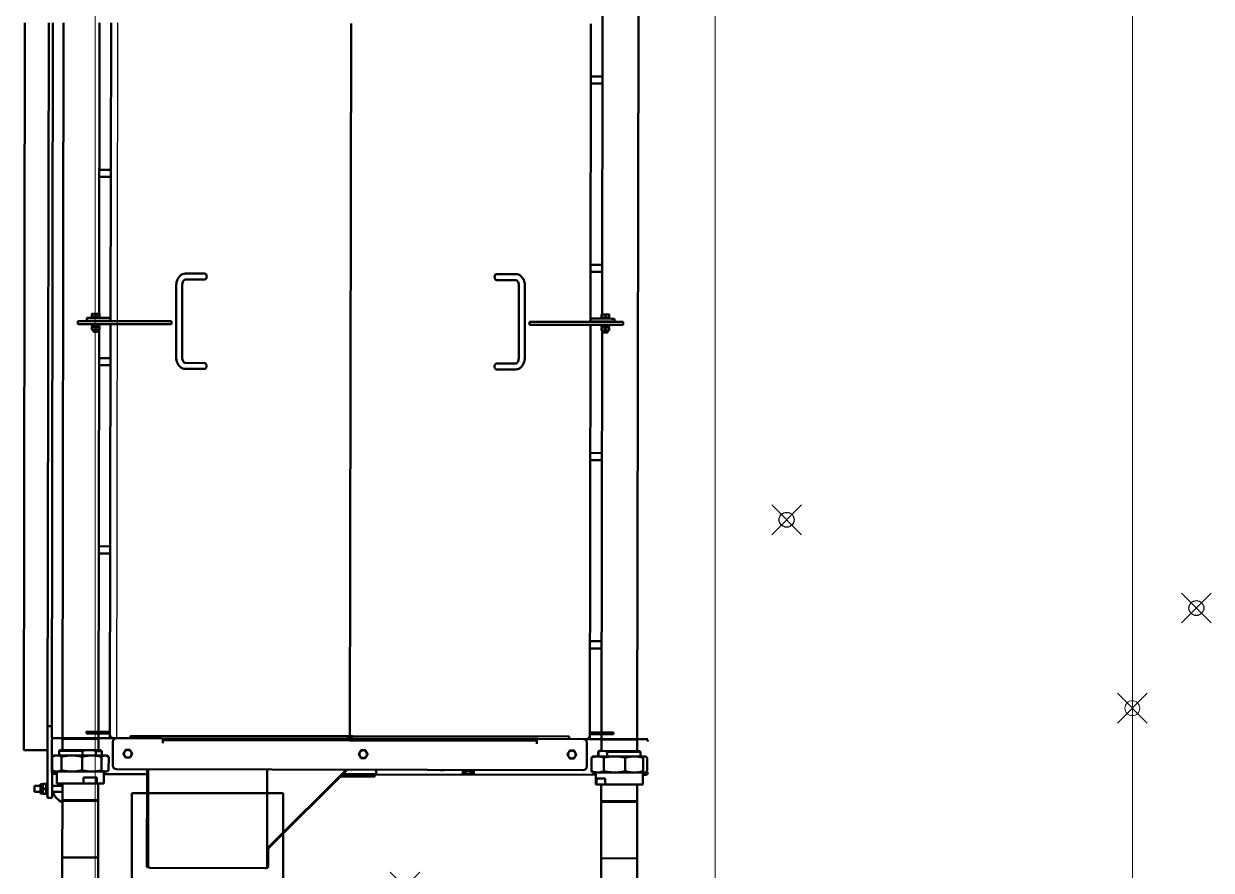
# Model space of a CAD drawing. Extents: x -3873 to 164127, y 7129 to 96529.
# Drawn here: x 50353 to 52345, y 58520 to 59939 of the extents above; entities that cross this region are included whole.
import ezdxf

# ---------------------------------------------------------------- set-up
doc = ezdxf.new("R2010")
doc.units = 0
doc.header["$PDMODE"] = 35
doc.header["$PDSIZE"] = 25
doc.layers.get('0').update_dxf_attribs({"linetype": 'CONTINUOUS'})
doc.layers.add('LAYOUT', color=90, linetype='CONTINUOUS')
doc.layers.add('LAYOUT Kromeka', color=1, linetype='CONTINUOUS', lineweight=5)
doc.layers.add('Visible (ISO)', color=7, linetype='CONTINUOUS', lineweight=50)

# ---------------------------------------------------------------- blocks, each defined once
blk = doc.blocks.new('FP02-1500_Feet_deskinner')
at = {"layer": 'Visible (ISO)', "color": 0}
for p, q in [((-127, 166.5), (-127, 0)), ((127, 0), (127, 166.5)), ((-127, 0), (-121.5, 0)), ((-121.5, 0), (121.5, 0)), ((121.5, 0), (127, 0))]:
    blk.add_line(p, q, dxfattribs=at)
blk = doc.blocks.new('FP01_Feet_Scalder')
at = {"layer": 'LAYOUT', "color": 0, "linetype": 'Continuous', "ltscale": 25}
blk.add_line((1195.5, 391.5), (-4, 391.5), dxfattribs=at)
at = {"layer": 'Visible (ISO)', "color": 0}
for p, q in [((-24, 547), (-24, 543)), ((-24, 547), (1195.5, 547)), ((-24, 511), (-24, 543)), ((-81.2, 519), (-96.8, 519)), ((-96.8, 515.5), (-96.8, 519)), ((-94, 529), (-84, 529)), ((-94, 529), (-94, 519)), ((-84, 529), (-84, 519)), ((-81.2, 515.5), (-81.2, 519)), ((-96, 507), (-104, 507)), ((-104, 499), (-104, 507)), ((-104, 499), (-96, 499)), ((-99, 509), (-79, 509)), ((-99, 509), (-99, 507)), ((-96.8, 515.5), (-97.5, 515.1)), ((-97.5, 515.1), (-97.5, 514.3)), ((-97.5, 510.2), (-97.5, 514.3)), ((-96.8, 509), (-97.5, 509.4)), ((-81.2, 515.5), (-96.8, 515.5)), ((-96, 507), (8, 507)), ((-96, 499), (-62.6, 499)), ((-94, 499), (-94, 482.1)), ((-89, 510.2), (-89, 514.3)), ((-84, 499), (-84, 482.1)), ((-81.2, 515.5), (-80.5, 515.1)), ((-81.2, 509), (-80.5, 509.4)), ((-80.5, 514.3), (-80.5, 515.1)), ((-80.5, 510.2), (-80.5, 514.3)), ((-79, 509), (-79, 507)), ((-60, 500), (-8, 500)), ((-60, 496), (-58.5, 498.5)), ((-35.1, 499.5), (-57.9, 499.5)), ((-33, 496), (-34.5, 498.5)), ((-24, 511), (-24, 507)), ((-5.4, 499), (-4, 499)), ((-4, 500), (-4, 494)), ((-4, 500), (1195.5, 500)), ((16, 507), (8, 507)), ((16, 507), (16, 500)), ((16, 507), (1195.5, 507)), ((-280, 482.1), (-204, 482.1)), ((-204, 421.8), (-204, 482.1)), ((-109, 482.1), (-204, 482.1)), ((-204, 482.1), (-204, 421.8)), ((-109, 482.1), (-109, 421.8)), ((-109, 481.1), (-108, 482.1)), ((-108, 421.8), (-108, 482.1)), ((-108, 482.1), (-80, 482.1)), ((-80, 491.5), (-80, 446.7)), ((-80, 491.5), (-60, 491.5)), ((-64, 491.5), (-64, 496)), ((-60, 491.5), (-60, 496)), ((-60, 466.3), (-60, 491.5)), ((-57.9, 483.5), (-35.1, 483.5)), ((-33, 496), (-33, 491.5)), ((-33, 491.5), (-33, 466.3)), ((-33, 487.7), (-25.5, 487.7)), ((-25.5, 487.7), (-25.5, 448.5)), ((-24, 486.2), (-25.5, 487.7)), ((-24, 486.2), (-24, 443.7)), ((-5, 482.1), (-24, 482.1)), ((-5, 482.1), (-5, 421.8)), ((-4, 481.1), (-5, 482.1)), ((-4, 482.1), (-4, 494)), ((-4, 482.1), (-4, 421.8)), ((1195.5, 482.1), (-4, 482.1)), ((-60, 432.7), (-60, 466.3)), ((-33, 466.3), (-33, 432.7)), ((-70, 446.7), (-80, 446.7)), ((-80, 446.7), (-80, 424.4)), ((-70, 446.7), (-70, 424.4)), ((-57.9, 449.1), (-35.1, 449.1)), ((-25.5, 448.5), (-33, 448.5)), ((-24, 430.9), (-24, 443.7)), ((4, 442), (4, 441)), ((4, 442), (7, 442)), ((4, 410.1), (4, 441)), ((7, 441), (7, 442)), ((7, 410.1), (7, 441)), ((690.5, 457.5), (690.5, 456.7)), ((690.5, 457.5), (695.5, 457.5)), ((690.5, 456.7), (690.5, 441.3)), ((690.5, 300.1), (690.5, 441.3)), ((695.5, 456.7), (695.5, 457.5)), ((695.5, 456.7), (695.5, 441.3)), ((695.5, 300.1), (695.5, 441.3)), ((696, 442.5), (696, 437.5)), ((696, 442.5), (701, 442.5)), ((701, 437.5), (701, 442.5)), ((-204, 421.8), (-249.8, 421.8)), ((-109, 421.8), (-204, 421.8)), ((-109, 422.8), (-108, 421.8)), ((-108, 421.8), (-80, 421.8)), ((-80, 424.4), (-80, 412.5)), ((-80, 424.4), (-70, 424.4)), ((-60, 410.4), (-60, 432.7)), ((-33, 432.7), (-33, 410.4)), ((-33, 426.1), (-25.5, 426.1)), ((-25.5, 426.1), (-25.5, 416.2)), ((-24, 430.9), (-24, 417.7)), ((-5, 421.8), (-24, 421.8)), ((-4, 422.8), (-5, 421.8)), ((-4, 421.8), (-4, 402.5)), ((4, 421.8), (-4, 421.8)), ((680.9, 421.8), (7, 421.8)), ((305.8, 402.5), (305.8, 421.8)), ((317.8, 421.8), (317.8, 402.5)), ((621.6, 402.5), (621.6, 421.8)), ((633.6, 421.8), (633.6, 402.5)), ((677.6, 430.7), (678.4, 431.5)), ((677.6, 430.7), (677.6, 424.3)), ((677.6, 424.3), (678.4, 423.5)), ((678.4, 423.5), (678.4, 431.5)), ((680.9, 431.5), (678.4, 431.5)), ((680.9, 423.5), (678.4, 423.5)), ((680.9, 433.3), (681.3, 434)), ((680.9, 421.7), (680.9, 433.3)), ((680.9, 421.7), (681.3, 421)), ((681.9, 434), (681.3, 434)), ((681.3, 421), (681.9, 421)), ((681.9, 434), (685.4, 434)), ((681.9, 427.5), (685.4, 427.5)), ((681.9, 421), (685.4, 421)), ((686.4, 433.3), (686, 434)), ((686.4, 421.7), (686, 421)), ((686.4, 421.7), (686.4, 433.3)), ((686.4, 433.3), (688.9, 433.3)), ((686.4, 421.7), (688.9, 421.7)), ((688.9, 435.5), (688.9, 419.5)), ((690.5, 435.5), (688.9, 435.5)), ((690.5, 419.5), (688.9, 419.5)), ((696, 431.5), (695.5, 431.5)), ((696, 423.5), (695.5, 423.5)), ((696, 421.8), (695.5, 421.8)), ((696, 419.6), (696, 437.5)), ((696, 419.6), (696, 416)), ((701, 437.5), (701, 419.6)), ((702.6, 435.5), (701, 435.5)), ((701, 416), (701, 419.6)), ((702.6, 419.5), (701, 419.5)), ((702.6, 435.5), (702.6, 419.5)), ((703.2, 433.2), (702.6, 433.2)), ((703.2, 421.8), (702.6, 421.8)), ((703.2, 434), (707.3, 434)), ((703.2, 434), (703.2, 427.5)), ((703.2, 427.5), (707.3, 427.5)), ((703.2, 427.5), (703.2, 421)), ((703.2, 421), (707.3, 421)), ((707.9, 434), (707.9, 430.7)), ((707.9, 430.7), (707.9, 424.2)), ((707.9, 424.2), (707.9, 421)), ((1195.5, 421.8), (707.9, 421.8)), ((937.4, 402.5), (937.4, 421.8)), ((949.4, 421.8), (949.4, 402.5)), ((-80, 412.5), (-60, 412.5)), ((-64, 340), (-64, 412.5)), ((-60, 408), (-60, 410.4)), ((-60, 408), (-58.5, 405.5)), ((-35.1, 416.3), (-57.9, 416.3)), ((-35.1, 404.5), (-57.9, 404.5)), ((-33, 408), (-34.5, 405.5)), ((-33, 416.2), (-25.5, 416.2)), ((-33, 410.4), (-33, 408)), ((-24, 417.7), (-25.5, 416.2)), ((-4, 397.1), (-4, 402.5)), ((-4, 402.5), (2, 402.5)), ((690.5, 402.5), (2, 402.5)), ((4, 410.1), (4, 405.7)), ((4, 402.5), (4, 405.7)), ((7, 405.7), (7, 410.1)), ((7, 402.5), (7, 405.7)), ((1195.5, 402.5), (695.5, 402.5)), ((696, 404), (696, 416)), ((696, 402.5), (696, 404)), ((701, 416), (701, 404)), ((701, 404), (701, 402.5)), ((-56, -391.5), (-56, 391.5)), ((-10, 397.5), (-50, 397.5)), ((-4, 397.1), (-4, 396.5)), ((-4, 396.5), (-4, 391.5)), ((-4, 316), (-4, 391.5)), ((0, 368.1), (-4, 368.1)), ((0, 368), (0, 368.1)), ((0, 368), (0, 5.1)), ((-56, 340), (-220.3, 340)), ((-220.3, 338), (-220.3, 340)), ((-221.3, 334.5), (-221.3, 142)), ((-56, 338), (-220.3, 338)), ((-4, 313.7), (-11.9, 313.7)), ((-11.9, 313.7), (-11.9, 313.5)), ((-10.4, 313.5), (-11.9, 313.5)), ((-7, 313.5), (-10.4, 313.5)), ((-7.5, 313.7), (-7.5, 313.5)), ((-7, 313.5), (-4, 313.5)), ((-7, 313.5), (-7, -313.5)), ((-6.5, 313.7), (-6.5, 313.5)), ((-4, 316), (-4, 5.1)), ((690.5, 300.1), (695.5, 300.1)), ((635.5, 292.4), (755.5, 292.4)), ((635.5, 282.4), (755.5, 282.4)), ((615.5, 245), (615.5, 276.8)), ((625.5, 245), (625.5, 276.8)), ((765.5, 276.8), (765.5, 245)), ((775.5, 276.8), (775.5, 245)), ((-221, 139.8), (-221.7, 139.8)), ((-220.9, 138.5), (-221.7, 139.8)), ((-220.6, 138.5), (-220.9, 138.5)), ((-220.3, 138.5), (-189.3, 138.5)), ((-220.3, 138.5), (-220.3, 136.5)), ((-220.3, 136.5), (-189.3, 136.5)), ((-56, 138.5), (-189.3, 138.5)), ((-189.3, 138.5), (-189.3, 136.5)), ((-56.3, 5.9), (-187.7, 137.8)), ((-187.7, 137.8), (-187.7, 136)), ((-56.3, 4.2), (-187.7, 136)), ((-67.5, 15.3), (-67.5, -42)), ((-63.5, 11.3), (-63.5, -44)), ((-56, 5.9), (-56.3, 5.9)), ((-56.3, 5.9), (-56.3, 4.2)), ((-56, 4.2), (-56.3, 4.2)), ((-4, 5.1), (-4, 3.3)), ((-4, -3.3), (-4, 3.3)), ((0, 0), (-4, 0)), ((-4, 0), (0, 0)), ((0, 0), (0, 5.1)), ((1195.5, 0), (0, 0)), ((0, -5.1), (0, 0)), ((1195.5, 0), (0, 0)), ((-4, -3.3), (-4, -5.1)), ((-4, -316), (-4, -5.1)), ((0, -368), (0, -5.1)), ((-67.5, -42), (-63.5, -42)), ((-64, -412.5), (-64, -42)), ((-56, -44), (-63.5, -44)), ((-56.5, -151.8), (-56.5, -157.8)), ((-56.5, -151.8), (-56, -151.8)), ((-56, -157.8), (-56.5, -157.8)), ((-63.4, -190.8), (-62.8, -189.8)), ((-63.4, -207.2), (-63.4, -190.8)), ((-58.4, -189.8), (-62.8, -189.8)), ((-62.8, -189.8), (-62.8, -189.8)), ((-58.4, -189.8), (-62.8, -189.8)), ((-62.8, -193.5), (-58.4, -193.5)), ((-62.8, -195.4), (-62.8, -193.5)), ((-58.4, -195.4), (-62.8, -195.4)), ((-58.4, -189.8), (-58.4, -189.8)), ((-58.4, -193.5), (-58.4, -189.8)), ((-56, -191), (-58.4, -191)), ((-58.4, -193.5), (-58.4, -195.4)), ((-58.4, -202.6), (-58.4, -195.4)), ((-63.4, -207.2), (-62.8, -208.3)), ((-62.8, -204.5), (-62.8, -202.6)), ((-62.8, -202.6), (-58.4, -202.6)), ((-58.4, -204.5), (-62.8, -204.5)), ((-62.8, -208.3), (-62.8, -208.2)), ((-62.8, -208.2), (-58.4, -208.2)), ((-58.4, -208.3), (-62.8, -208.3)), ((-58.4, -202.6), (-58.4, -204.5)), ((-58.4, -208.2), (-58.4, -204.5)), ((-56, -207), (-58.4, -207)), ((-58.4, -208.2), (-58.4, -208.3)), ((615.5, -276.8), (615.5, -245)), ((625.5, -276.8), (625.5, -245)), ((765.5, -245), (765.5, -276.8)), ((775.5, -245), (775.5, -276.8)), ((755.5, -282.4), (635.5, -282.4)), ((755.5, -292.4), (635.5, -292.4)), ((-10.4, -313.5), (-11.9, -313.5)), ((-11.9, -313.5), (-11.9, -313.7)), ((-11.9, -313.7), (-4, -313.7)), ((-7, -313.5), (-10.4, -313.5)), ((-4, -313.5), (-7, -313.5)), ((-4, -316), (-4, -391.5)), ((695.5, -300.1), (690.5, -300.1)), ((690.5, -300.1), (690.5, -441.3)), ((695.5, -300.1), (695.5, -441.3)), ((-4, -368.1), (0, -368.1)), ((0, -368.1), (0, -368)), ((-10, -397.5), (-50, -397.5)), ((-4, -396.5), (-4, -391.5)), ((-4, -396.5), (-4, -397.1)), ((-4, -402.5), (-4, -397.1)), ((-80, -412.5), (-80, -414.1)), ((-80, -412.5), (-60, -412.5)), ((-70, -414.1), (-80, -414.1)), ((-80, -414.1), (-80, -428.2)), ((-70, -414.1), (-70, -428.2)), ((-60, -408), (-59.6, -407.3)), ((-60, -415.8), (-60, -408)), ((-60, -444.1), (-60, -415.8)), ((-57.9, -405.4), (-35.1, -405.4)), ((-33, -408), (-33.4, -407.3)), ((-33, -408), (-33, -415.8)), ((-33, -415.8), (-33, -444.1)), ((-33, -416.3), (-25.5, -416.3)), ((-25.5, -417.4), (-33, -417.4)), ((-25.5, -416.3), (-25.5, -417.4)), ((-24, -417.8), (-25.5, -416.3)), ((-24, -417.8), (-24, -420.4)), ((-4, -402.5), (2, -402.5)), ((-4, -402.5), (-4, -421.9)), ((690.5, -402.5), (2, -402.5)), ((4, -402.5), (4, -405.7)), ((4, -405.7), (4, -410.1)), ((4, -410.1), (4, -441)), ((7, -402.5), (7, -405.7)), ((7, -410.1), (7, -405.7)), ((7, -410.1), (7, -441)), ((147.9, -421.9), (147.9, -402.5)), ((159.9, -402.5), (159.9, -421.9)), ((463.7, -421.9), (463.7, -402.5)), ((475.7, -402.5), (475.7, -421.9)), ((1195.5, -402.5), (695.5, -402.5)), ((696, -404), (696, -402.5)), ((696, -416), (696, -404)), ((696, -416), (696, -419.6)), ((701, -402.5), (701, -404)), ((701, -404), (701, -416)), ((701, -419.6), (701, -416)), ((779.5, -421.9), (779.5, -402.5)), ((791.5, -402.5), (791.5, -421.9)), ((1095.3, -421.9), (1095.3, -402.5)), ((1107.3, -402.5), (1107.3, -421.9)), ((-249.8, -421.9), (-204, -421.9)), ((-204, -482.2), (-204, -421.9)), ((-109, -421.9), (-204, -421.9)), ((-204, -482.2), (-204, -421.9)), ((-109, -421.9), (-109, -482.2)), ((-109, -422.9), (-108, -421.9)), ((-108, -482.2), (-108, -421.9)), ((-108, -421.9), (-80, -421.9)), ((-80, -428.2), (-80, -491.5)), ((-80, -428.2), (-70, -428.2)), ((-35.1, -426.2), (-57.9, -426.2)), ((-33, -431.6), (-25.5, -431.6)), ((-25.5, -431.6), (-25.5, -487.8)), ((-24, -428.5), (-24, -420.4)), ((-5, -421.9), (-24, -421.9)), ((-24, -428.5), (-24, -486.3)), ((-5, -421.9), (-5, -482.2)), ((-4, -422.9), (-5, -421.9)), ((-4, -421.9), (-4, -482.2)), ((4, -421.9), (-4, -421.9)), ((680.9, -421.9), (7, -421.9)), ((677.6, -424.3), (678.4, -423.5)), ((677.6, -424.3), (677.6, -430.7)), ((677.6, -430.7), (678.4, -431.5)), ((678.4, -431.5), (678.4, -423.5)), ((680.9, -423.5), (678.4, -423.5)), ((680.9, -431.5), (678.4, -431.5)), ((680.9, -421.7), (681.3, -421)), ((680.9, -433.3), (680.9, -421.7)), ((680.9, -433.3), (681.3, -434)), ((681.9, -421), (681.3, -421)), ((681.3, -434), (681.9, -434)), ((681.9, -421), (685.4, -421)), ((681.9, -427.5), (685.4, -427.5)), ((681.9, -434), (685.4, -434)), ((686.4, -421.7), (686, -421)), ((686.4, -433.3), (686, -434)), ((686.4, -433.3), (686.4, -421.7)), ((686.4, -421.7), (688.9, -421.7)), ((686.4, -433.3), (688.9, -433.3)), ((688.9, -419.5), (688.9, -435.5)), ((690.5, -419.5), (688.9, -419.5)), ((690.5, -435.5), (688.9, -435.5)), ((696, -421.9), (695.5, -421.9)), ((696, -423.5), (695.5, -423.5)), ((696, -431.5), (695.5, -431.5)), ((696, -437.5), (696, -419.6)), ((696, -437.5), (696, -442.5)), ((702.6, -419.5), (701, -419.5)), ((701, -419.6), (701, -437.5)), ((702.6, -435.5), (701, -435.5)), ((701, -442.5), (701, -437.5)), ((702.6, -419.5), (702.6, -435.5)), ((703.2, -421.8), (702.6, -421.8)), ((703.2, -433.2), (702.6, -433.2)), ((703.2, -421), (707.3, -421)), ((703.2, -421), (703.2, -427.5)), ((703.2, -427.5), (707.3, -427.5)), ((703.2, -427.5), (703.2, -434)), ((703.2, -434), (707.3, -434)), ((707.9, -421), (707.9, -424.3)), ((1195.5, -421.9), (707.9, -421.9)), ((707.9, -424.3), (707.9, -430.8)), ((707.9, -430.8), (707.9, -434)), ((1680.4, -421.9), (1195.5, -421.9)), ((-60, -477), (-60, -444.1)), ((-33, -444.1), (-33, -477)), ((4, -441), (4, -442)), ((7, -442), (4, -442)), ((7, -442), (7, -441)), ((690.5, -456.7), (690.5, -441.3)), ((690.5, -456.7), (690.5, -457.5)), ((695.5, -457.5), (690.5, -457.5)), ((695.5, -456.7), (695.5, -441.3)), ((695.5, -457.5), (695.5, -456.7)), ((701, -442.5), (696, -442.5)), ((-60, -495.3), (-60, -477)), ((-35.1, -462.1), (-57.9, -462.1)), ((-33, -477), (-33, -495.3)), ((-204, -482.2), (-280, -482.2)), ((-109, -482.2), (-204, -482.2)), ((-109, -481.2), (-108, -482.2)), ((-108, -482.2), (-80, -482.2)), ((-80, -491.5), (-60, -491.5)), ((-64, -496), (-64, -491.5)), ((-60, -496), (-60, -495.3)), ((-60, -496), (-59.6, -496.7)), ((-35.1, -492), (-57.9, -492)), ((-33, -496), (-33.4, -496.7)), ((-33, -487.8), (-25.5, -487.8)), ((-33, -495.3), (-33, -496)), ((-24, -486.3), (-25.5, -487.8)), ((-5, -482.2), (-24, -482.2)), ((-4, -481.2), (-5, -482.2)), ((-4, -494), (-4, -482.2)), ((1195.5, -482.2), (-4, -482.2)), ((-4, -494), (-4, -500)), ((2395, -482.2), (1195.5, -482.2)), ((-35.1, -498.6), (-57.9, -498.6))]:
    blk.add_line(p, q, dxfattribs=at)
for centre, radius, start, end in [((-84, 470), 30, 109.4712, 156.1089), ((-60, 496), 4, 90, 180), ((-8, 496), 4, 0, 90), ((2, 396.5), 6, 90, 180), ((-50, 391.5), 6, 90, 180), ((-30, 372.5), 6.5, 60, 120), ((-10, 391.5), 6, 0, 90), ((-30, 372.5), 6.5, 120, 180), ((-30, 372.5), 6.5, 180, 240), ((-30, 372.5), 6.5, 240, 300), ((-30, 372.5), 6.5, 0, 60), ((-30, 372.5), 6.5, 300, 0), ((-30, -22.5), 6.5, 120, 180), ((-30, -22.5), 6.5, 60, 120), ((-30, -22.5), 6.5, 0, 60), ((-30, -22.5), 6.5, 180, 240), ((-30, -22.5), 6.5, 240, 300), ((-30, -22.5), 6.5, 300, 0), ((-30, -372.5), 6.5, 120, 180), ((-30, -372.5), 6.5, 180, 240), ((-30, -372.5), 6.5, 60, 120), ((-30, -372.5), 6.5, 240, 300), ((-30, -372.5), 6.5, 0, 60), ((-30, -372.5), 6.5, 300, 0), ((-50, -391.5), 6, 180, 270), ((-10, -391.5), 6, 270, 0), ((2, -396.5), 6, 180, 270), ((-60, -496), 4, 180, 270), ((-8, -496), 4, 270, 0)]:
    blk.add_arc(centre, radius, start, end, dxfattribs=at)
at = {"layer": 'Visible (ISO)', "color": 0, "extrusion": (0, 0, -1)}
for centre, major_axis, ratio, start_param, end_param in [((620.5, 245), (-5, 0), 0.707107, 3.141593, 6.283185), ((770.5, 245), (-5, 0), 0.707107, 3.141593, 6.283185), ((-223, 142), (0, 3.5), 0.5, 1.570796, 2.260571), ((-220.3, 142), (0, -3.5), 0.285714, 0, 0.881021), ((-189.3, 133), (0, -5.5), 0.575127, 3.141593, 3.665191), ((-189.3, 133), (0, -3.5), 0.903771, 3.141593, 3.665191), ((620.5, -245), (5, 0), 0.707107, 3.141593, 6.283185), ((770.5, -245), (5, 0), 0.707107, 3.141593, 6.283185)]:
    blk.add_ellipse(centre, major_axis=major_axis, ratio=ratio, start_param=start_param, end_param=end_param, dxfattribs=at)
at = {"layer": 'Visible (ISO)', "color": 0}
for points, weights in [([(-97.5, 514.3), (-93.3, 515.8), (-89, 514.3)], [1, 1.15470053838, 1]), ([(-89, 510.2), (-93.3, 508.7), (-97.5, 510.2)], [1, 1.15470053838, 1]), ([(-89, 514.3), (-84.8, 515.8), (-80.5, 514.3)], [1, 1.15470053838, 1]), ([(-80.5, 510.2), (-84.8, 508.7), (-89, 510.2)], [1, 1.15470053838, 1]), ([(-57.9, 499.5), (-60, 495.4), (-60, 491.5)], [1.48973577121, 1.55110707514, 1.55110707514]), ([(-58.5, 498.5), (-58.3, 499), (-57.9, 499.5)], [1.50774114336, 1.49951808612, 1.48973577101]), ([(-33, 491.5), (-33, 495.4), (-35.1, 499.5)], [1.55110707514, 1.55110707514, 1.48973577112]), ([(-35.1, 499.5), (-34.7, 499), (-34.5, 498.5)], [1.48973577112, 1.49951808617, 1.50774114336]), ([(-60, 491.5), (-60, 487.7), (-57.9, 483.5)], [1.55110707514, 1.55110707514, 1.48973577101]), ([(-57.9, 483.5), (-60, 474.6), (-60, 466.3)], [1.48973577121, 1.55110707514, 1.55110707514]), ([(-35.1, 483.5), (-33, 487.7), (-33, 491.5)], [1.48973577112, 1.55110707514, 1.55110707514]), ([(-33, 466.3), (-33, 474.6), (-35.1, 483.5)], [1.55110707514, 1.55110707514, 1.48973577112]), ([(-60, 466.3), (-60, 458), (-57.9, 449.1)], [1.55110707514, 1.55110707514, 1.48973577101]), ([(-35.1, 449.1), (-33, 458), (-33, 466.3)], [1.48973577112, 1.55110707514, 1.55110707514]), ([(-57.9, 449.1), (-60, 440.6), (-60, 432.7)], [1.48973577121, 1.55110707514, 1.55110707514]), ([(-33, 432.7), (-33, 440.6), (-35.1, 449.1)], [1.55110707514, 1.55110707514, 1.48973577112]), ([(-24, 443.7), (-24.5, 446.1), (-25.5, 448.5)], [1.16236162362, 1.1530819516, 1.13718411552]), ([(-60, 432.7), (-60, 424.8), (-57.9, 416.3)], [1.55110707514, 1.55110707514, 1.48973577101]), ([(-35.1, 416.3), (-33, 424.8), (-33, 432.7)], [1.48973577112, 1.55110707514, 1.55110707514]), ([(-25.5, 426.1), (-24.5, 428.5), (-24, 430.9)], [1.13718411552, 1.1530819516, 1.16236162362]), ([(681.9, 427.5), (680.8, 430.7), (681.9, 434)], [1, 1.15470053838, 1]), ([(681.9, 421), (680.8, 424.2), (681.9, 427.5)], [1, 1.15470053838, 1]), ([(685.4, 434), (686.5, 430.7), (685.4, 427.5)], [1, 1.15470053838, 1]), ([(685.4, 427.5), (686.5, 424.2), (685.4, 421)], [1, 1.15470053838, 1]), ([(707.9, 434), (707.9, 434), (707.3, 434)], [1, 1.0379548493, 1]), ([(707.3, 434), (707.9, 432.3), (707.9, 430.7)], [1, 1.0379548493, 1]), ([(707.9, 430.7), (707.9, 429.2), (707.3, 427.5)], [1, 1.0379548493, 1]), ([(707.3, 427.5), (707.9, 425.8), (707.9, 424.2)], [1, 1.0379548493, 1]), ([(707.9, 424.2), (707.9, 422.7), (707.3, 421)], [1, 1.0379548493, 1]), ([(707.3, 421), (707.9, 421), (707.9, 421)], [1, 1.0379548493, 1]), ([(-57.9, 416.3), (-60, 413.2), (-60, 410.4)], [1.48973577121, 1.55110707514, 1.55110707514]), ([(-60, 410.4), (-60, 407.5), (-57.9, 404.5)], [1.55110707514, 1.55110707514, 1.48973577122]), ([(-33, 410.4), (-33, 413.2), (-35.1, 416.3)], [1.55110707514, 1.55110707514, 1.48973577112]), ([(-35.1, 404.5), (-33, 407.5), (-33, 410.4)], [1.48973577112, 1.55110707514, 1.55110707514]), ([(-30, 380), (-31.7, 379), (-33.3, 378.1)], [1, 1.0379548493, 1]), ([(-26.8, 378.1), (-28.3, 379), (-30, 380)], [1, 1.0379548493, 1]), ([(-33.3, 378.1), (-34.8, 377.3), (-36.5, 376.3)], [1, 1.0379548493, 1]), ([(-36.5, 376.3), (-36.5, 374.2), (-36.5, 372.5)], [1, 1.0379548493, 1]), ([(-36.5, 372.5), (-36.5, 370.8), (-36.5, 368.7)], [1, 1.0379548493, 1]), ([(-36.5, 368.7), (-34.8, 367.7), (-33.3, 366.9)], [1, 1.0379548493, 1]), ([(-33.3, 366.9), (-31.7, 366), (-30, 365)], [1, 1.0379548493, 1]), ([(-30, 365), (-28.3, 366), (-26.8, 366.9)], [1, 1.0379548493, 1]), ([(-23.5, 376.3), (-25.2, 377.3), (-26.8, 378.1)], [1, 1.0379548493, 1]), ([(-26.8, 366.9), (-25.2, 367.7), (-23.5, 368.7)], [1, 1.0379548493, 1]), ([(-23.5, 372.5), (-23.5, 374.2), (-23.5, 376.3)], [1, 1.0379548493, 1]), ([(-23.5, 368.7), (-23.5, 370.8), (-23.5, 372.5)], [1, 1.0379548493, 1]), ([(-33.3, -16.9), (-34.8, -17.7), (-36.5, -18.7)], [1, 1.0379548493, 1]), ([(-36.5, -18.7), (-36.5, -20.8), (-36.5, -22.5)], [1, 1.0379548493, 1]), ([(-30, -15), (-31.7, -16), (-33.3, -16.9)], [1, 1.0379548493, 1]), ([(-26.8, -16.9), (-28.3, -16), (-30, -15)], [1, 1.0379548493, 1]), ([(-23.5, -18.7), (-25.2, -17.7), (-26.8, -16.9)], [1, 1.0379548493, 1]), ([(-23.5, -22.5), (-23.5, -20.8), (-23.5, -18.7)], [1, 1.0379548493, 1]), ([(-36.5, -22.5), (-36.5, -24.2), (-36.5, -26.3)], [1, 1.0379548493, 1]), ([(-36.5, -26.3), (-34.8, -27.3), (-33.3, -28.1)], [1, 1.0379548493, 1]), ([(-33.3, -28.1), (-31.7, -29), (-30, -30)], [1, 1.0379548493, 1]), ([(-30, -30), (-28.3, -29), (-26.8, -28.1)], [1, 1.0379548493, 1]), ([(-26.8, -28.1), (-25.2, -27.3), (-23.5, -26.3)], [1, 1.0379548493, 1]), ([(-23.5, -26.3), (-23.5, -24.2), (-23.5, -22.5)], [1, 1.0379548493, 1]), ([(-62.8, -193.5), (-63.6, -191.6), (-62.8, -189.8)], [1.52693376535, 1.66166321523, 1.52693376536]), ([(-62.8, -202.6), (-63.6, -199), (-62.8, -195.4)], [1.52693376536, 1.66166321523, 1.52693376536]), ([(-62.8, -208.2), (-63.6, -206.4), (-62.8, -204.5)], [1.52693376536, 1.66166321523, 1.52693376536]), ([(-33.3, -366.9), (-34.8, -367.7), (-36.5, -368.7)], [1, 1.0379548493, 1]), ([(-36.5, -368.7), (-36.5, -370.8), (-36.5, -372.5)], [1, 1.0379548493, 1]), ([(-36.5, -372.5), (-36.5, -374.2), (-36.5, -376.3)], [1, 1.0379548493, 1]), ([(-36.5, -376.3), (-34.8, -377.3), (-33.3, -378.1)], [1, 1.0379548493, 1]), ([(-30, -365), (-31.7, -366), (-33.3, -366.9)], [1, 1.0379548493, 1]), ([(-33.3, -378.1), (-31.7, -379), (-30, -380)], [1, 1.0379548493, 1]), ([(-26.8, -366.9), (-28.3, -366), (-30, -365)], [1, 1.0379548493, 1]), ([(-30, -380), (-28.3, -379), (-26.8, -378.1)], [1, 1.0379548493, 1]), ([(-23.5, -368.7), (-25.2, -367.7), (-26.8, -366.9)], [1, 1.0379548493, 1]), ([(-26.8, -378.1), (-25.2, -377.3), (-23.5, -376.3)], [1, 1.0379548493, 1]), ([(-23.5, -372.5), (-23.5, -370.8), (-23.5, -368.7)], [1, 1.0379548493, 1]), ([(-23.5, -376.3), (-23.5, -374.2), (-23.5, -372.5)], [1, 1.0379548493, 1]), ([(-57.9, -405.4), (-60, -410.8), (-60, -415.8)], [1.48973577121, 1.55110707514, 1.55110707514]), ([(-60, -415.8), (-60, -420.8), (-57.9, -426.2)], [1.55110707514, 1.55110707514, 1.48973577101]), ([(-59.6, -407.3), (-59.1, -406.4), (-57.9, -405.4)], [1.5384744392, 1.52326320073, 1.48973577101]), ([(-35.1, -405.4), (-33.9, -406.4), (-33.4, -407.3)], [1.48973577112, 1.52326320075, 1.5384744392]), ([(-33, -415.8), (-33, -410.8), (-35.1, -405.4)], [1.55110707514, 1.55110707514, 1.48973577112]), ([(-35.1, -426.2), (-33, -420.8), (-33, -415.8)], [1.48973577112, 1.55110707514, 1.55110707514]), ([(-24, -420.4), (-24.5, -418.9), (-25.5, -417.4)], [1.16236162362, 1.1530819516, 1.13718411552]), ([(-57.9, -426.2), (-60, -435.5), (-60, -444.1)], [1.48973577121, 1.55110707514, 1.55110707514]), ([(-33, -444.1), (-33, -435.5), (-35.1, -426.2)], [1.55110707514, 1.55110707514, 1.48973577112]), ([(-25.5, -431.6), (-24.5, -430), (-24, -428.5)], [1.13718411552, 1.1530819516, 1.16236162362]), ([(681.9, -427.5), (680.8, -424.3), (681.9, -421)], [1, 1.15470053838, 1]), ([(681.9, -434), (680.8, -430.8), (681.9, -427.5)], [1, 1.15470053838, 1]), ([(685.4, -421), (686.5, -424.3), (685.4, -427.5)], [1, 1.15470053838, 1]), ([(685.4, -427.5), (686.5, -430.8), (685.4, -434)], [1, 1.15470053838, 1]), ([(707.9, -421), (707.9, -421), (707.3, -421)], [1, 1.0379548493, 1]), ([(707.3, -421), (707.9, -422.7), (707.9, -424.3)], [1, 1.0379548493, 1]), ([(707.9, -424.3), (707.9, -425.8), (707.3, -427.5)], [1, 1.0379548493, 1]), ([(707.3, -427.5), (707.9, -429.2), (707.9, -430.8)], [1, 1.0379548493, 1]), ([(707.9, -430.8), (707.9, -432.3), (707.3, -434)], [1, 1.0379548493, 1]), ([(707.3, -434), (707.9, -434), (707.9, -434)], [1, 1.0379548493, 1]), ([(-60, -444.1), (-60, -452.7), (-57.9, -462.1)], [1.55110707514, 1.55110707514, 1.48973577122]), ([(-35.1, -462.1), (-33, -452.7), (-33, -444.1)], [1.48973577112, 1.55110707514, 1.55110707514]), ([(-57.9, -462.1), (-60, -469.8), (-60, -477)], [1.48973577102, 1.55110707514, 1.55110707514]), ([(-60, -477), (-60, -484.2), (-57.9, -492)], [1.55110707514, 1.55110707514, 1.48973577122]), ([(-33, -477), (-33, -469.8), (-35.1, -462.1)], [1.55110707514, 1.55110707514, 1.48973577112]), ([(-35.1, -492), (-33, -484.2), (-33, -477)], [1.48973577112, 1.55110707514, 1.55110707514]), ([(-57.9, -492), (-60, -493.7), (-60, -495.3)], [1.48973577102, 1.55110707514, 1.55110707514]), ([(-60, -495.3), (-60, -496.9), (-57.9, -498.6)], [1.55110707514, 1.55110707514, 1.48973577122]), ([(-33, -495.3), (-33, -493.7), (-35.1, -492)], [1.55110707514, 1.55110707514, 1.48973577112]), ([(-35.1, -498.6), (-33, -496.9), (-33, -495.3)], [1.48973577112, 1.55110707514, 1.55110707514])]:
    blk.add_rational_spline(points, weights, degree=2, dxfattribs=at)
for points, knots in [([(-221.3, 334.5), (-221.1, 334.8), (-220.9, 335.2), (-220.7, 335.8), (-220.6, 336.2), (-220.5, 336.6), (-220.4, 336.8), (-220.4, 337.1), (-220.3, 337.3), (-220.3, 337.6), (-220.3, 337.7), (-220.3, 337.9), (-220.3, 338), (-220.3, 338)], [-0.6358776, -0.6358776, -0.6358776, -0.6358776, -0.5165915, -0.5165915, -0.3973117, -0.3973117, -0.3178719, -0.3178719, -0.2384655, -0.2384655, -0.1192359, -0.1192359, 0, 0, 0, 0]), ([(615.5, 276.8), (615.5, 278.4), (615.8, 279.9), (616.9, 282.9), (617.8, 284.3), (620, 286.9), (621.5, 288.1), (624.6, 290.1), (626.4, 290.8), (630, 291.9), (631.9, 292.3), (634.4, 292.4), (635, 292.4), (635.5, 292.4)], [3.141593, 3.141593, 3.141593, 3.141593, 3.405471, 3.405471, 3.683983, 3.683983, 3.996788, 3.996788, 4.310947, 4.310947, 4.625106, 4.625106, 4.712389, 4.712389, 4.712389, 4.712389]), ([(625.5, 276.8), (625.5, 277.2), (625.6, 277.6), (626, 278.5), (626.3, 279), (627.3, 279.9), (628, 280.4), (629.4, 281.2), (630.3, 281.6), (632.1, 282.1), (633.1, 282.3), (634.6, 282.4), (635, 282.4), (635.5, 282.4)], [3.141593, 3.141593, 3.141593, 3.141593, 3.455752, 3.455752, 3.769911, 3.769911, 4.052008, 4.052008, 4.321892, 4.321892, 4.593758, 4.593758, 4.712389, 4.712389, 4.712389, 4.712389]), ([(755.5, 292.4), (757.4, 292.4), (759.4, 292.2), (763.1, 291.4), (764.9, 290.7), (768.3, 289), (769.8, 287.9), (772.4, 285.4), (773.5, 283.9), (775, 280.7), (775.4, 279), (775.5, 277.2), (775.5, 277), (775.5, 276.8)], [4.712389, 4.712389, 4.712389, 4.712389, 5.026548, 5.026548, 5.340708, 5.340708, 5.654867, 5.654867, 5.969026, 5.969026, 6.253049, 6.253049, 6.283185, 6.283185, 6.283185, 6.283185]), ([(755.5, 282.4), (756.6, 282.4), (757.6, 282.3), (759.6, 281.9), (760.5, 281.7), (762.1, 280.9), (762.9, 280.5), (764, 279.7), (764.5, 279.2), (765.1, 278.3), (765.3, 277.8), (765.5, 277.2), (765.5, 277), (765.5, 276.8)], [4.712389, 4.712389, 4.712389, 4.712389, 4.987197, 4.987197, 5.260417, 5.260417, 5.530582, 5.530582, 5.803758, 5.803758, 6.111782, 6.111782, 6.283185, 6.283185, 6.283185, 6.283185]), ([(-220.9, 139.2), (-220.7, 138.8), (-220.6, 138.5), (-220.4, 137.8), (-220.4, 137.5), (-220.3, 137), (-220.3, 136.8), (-220.3, 136.6), (-220.3, 136.5), (-220.3, 136.5)], [0, 0, 0, 0, 0.1208404, 0.1208404, 0.2359815, 0.2359815, 0.3360751, 0.3360751, 0.4277583, 0.4277583, 0.4277583, 0.4277583]), ([(635.5, -292.4), (633.6, -292.4), (631.6, -292.2), (627.9, -291.4), (626.1, -290.7), (622.7, -289), (621.2, -287.9), (618.6, -285.4), (617.5, -283.9), (616, -280.7), (615.6, -279), (615.5, -277.2), (615.5, -277), (615.5, -276.8)], [4.712389, 4.712389, 4.712389, 4.712389, 5.026548, 5.026548, 5.340708, 5.340708, 5.654867, 5.654867, 5.969026, 5.969026, 6.253049, 6.253049, 6.283185, 6.283185, 6.283185, 6.283185]), ([(635.5, -282.4), (634.4, -282.4), (633.4, -282.3), (631.4, -281.9), (630.5, -281.7), (628.9, -280.9), (628.1, -280.5), (627, -279.7), (626.5, -279.2), (625.9, -278.3), (625.7, -277.8), (625.5, -277.2), (625.5, -277), (625.5, -276.8)], [4.712389, 4.712389, 4.712389, 4.712389, 4.987197, 4.987197, 5.260417, 5.260417, 5.530582, 5.530582, 5.803758, 5.803758, 6.111782, 6.111782, 6.283185, 6.283185, 6.283185, 6.283185]), ([(775.5, -276.8), (775.5, -278.4), (775.2, -279.9), (774.1, -282.9), (773.2, -284.3), (771, -286.9), (769.5, -288.1), (766.4, -290.1), (764.6, -290.8), (761, -291.9), (759.1, -292.3), (756.6, -292.4), (756, -292.4), (755.5, -292.4)], [3.141593, 3.141593, 3.141593, 3.141593, 3.405471, 3.405471, 3.683983, 3.683983, 3.996788, 3.996788, 4.310947, 4.310947, 4.625106, 4.625106, 4.712389, 4.712389, 4.712389, 4.712389]), ([(765.5, -276.8), (765.5, -277.2), (765.4, -277.6), (765, -278.5), (764.7, -279), (763.7, -279.9), (763, -280.4), (761.6, -281.2), (760.7, -281.6), (758.9, -282.1), (757.9, -282.3), (756.4, -282.4), (756, -282.4), (755.5, -282.4)], [3.141593, 3.141593, 3.141593, 3.141593, 3.455752, 3.455752, 3.769911, 3.769911, 4.052008, 4.052008, 4.321892, 4.321892, 4.593758, 4.593758, 4.712389, 4.712389, 4.712389, 4.712389])]:
    blk.add_open_spline(points, degree=3, knots=knots, dxfattribs=at)
blk = doc.blocks.new('feet_scalder_platform')
at = {"ltscale": 20}
for p, q in [((-520, -2751.1), (-520, 0)), ((1220, 0), (-520, 0)), ((520, 0), (520, -2751.1)), ((1220, 0), (1220, -2751.1)), ((1220, -2751.1), (-520, -2751.1))]:
    blk.add_line(p, q, dxfattribs=at)
at = {"color": 5, "linetype": 'Continuous', "ltscale": 20}
for p in [(0, 0), (1220, -300)]:
    blk.add_point(p, dxfattribs=at)

msp = doc.modelspace()

# ---------------------------------------------------------------- linework, layer by layer
at = {"color": 5, "linetype": 'Continuous', "ltscale": 20}
for p in [(51632.2, 59107.4), (52319.6, 58959.4)]:
    msp.add_point(p, dxfattribs=at)

# ---------------------------------------------------------------- block references
at = {"layer": 'LAYOUT Kromeka', "rotation": 89.90410115215707}
msp.add_blockref('FP01_Feet_Scalder', (50899.6, 58744.4), dxfattribs=at)
at = {"layer": 'LAYOUT Kromeka', "color": 0, "linetype": 'Continuous', "ltscale": 50, "xscale": -1, "rotation": 180}
msp.add_blockref('feet_scalder_platform', (50992.2, 58491.5), dxfattribs=at)
at = {"layer": 'LAYOUT Kromeka', "xscale": -1, "rotation": 180}
msp.add_blockref('FP02-1500_Feet_deskinner', (50661, 58648.9), dxfattribs=at)

doc.saveas('drawing.dxf')
